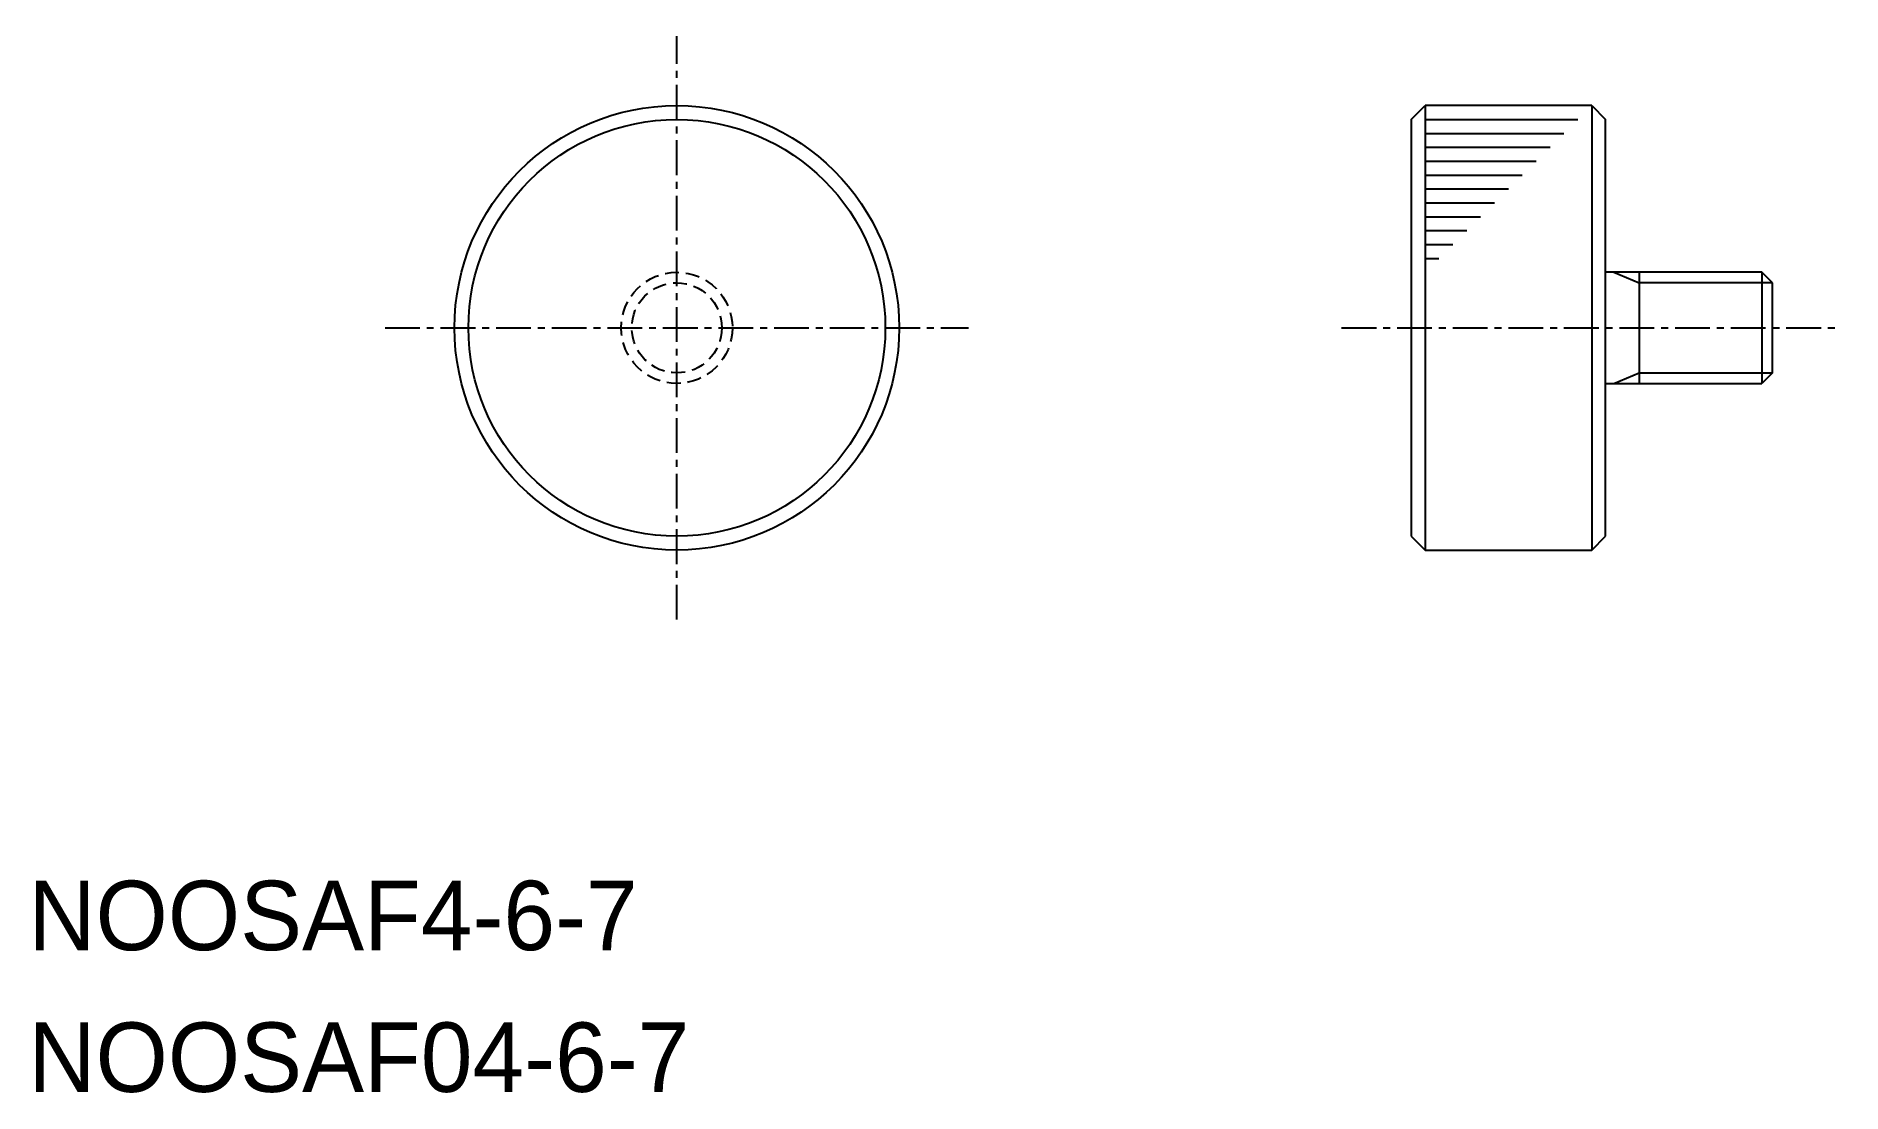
# Model space of a CAD drawing. Extents: x 0.3 to 65.2, y 0 to 38.
import ezdxf

# ---------------------------------------------------------------- set-up
doc = ezdxf.new("R2010")
doc.units = 0
doc.linetypes.add('CENTER', pattern=[2, 1.25, -0.25, 0.25, -0.25])
doc.linetypes.add('DASHED', pattern=[0.75, 0.5, -0.25])
doc.layers.get('0').update_dxf_attribs({"linetype": 'CONTINUOUS'})
doc.layers.add('CENTER', color=1, linetype='CENTER')

msp = doc.modelspace()

# ---------------------------------------------------------------- linework, layer by layer
at = {"color": 7, "linetype": 'CONTINUOUS'}
for p, q in [((49.75, 35), (50.25, 35.5)), ((50.25, 35.5), (50.25, 19.5)), ((56.25, 35.5), (50.25, 35.5)), ((56.25, 35.5), (56.25, 19.5)), ((56.25, 35.5), (56.75, 35)), ((49.75, 35), (49.75, 20)), ((50.25, 35), (55.75, 35)), ((50.25, 34.5), (55.25, 34.5)), ((56.75, 20), (56.75, 35)), ((50.25, 34), (54.75, 34)), ((50.25, 33.5), (54.25, 33.5)), ((50.25, 33), (53.75, 33)), ((50.25, 32.5), (53.25, 32.5)), ((50.25, 32), (52.75, 32)), ((50.25, 31.5), (52.25, 31.5)), ((50.25, 31), (51.75, 31)), ((50.25, 30.5), (51.25, 30.5)), ((50.25, 30), (50.75, 30)), ((62.371, 29.5), (56.75, 29.5)), ((57.95, 29.5), (57.95, 25.5)), ((62.75, 29.121), (62.371, 29.5)), ((62.371, 29.5), (62.371, 25.5)), ((62.75, 25.879), (62.75, 29.121)), ((56.75, 25.5), (62.371, 25.5)), ((62.75, 25.879), (62.371, 25.5)), ((49.75, 20), (50.25, 19.5)), ((50.25, 19.5), (56.25, 19.5)), ((56.25, 19.5), (56.75, 20))]:
    msp.add_line(p, q, dxfattribs=at)
at = {"color": 3, "linetype": 'CONTINUOUS'}
for p, q in [((57.041, 29.5), (57.95, 29.121)), ((62.75, 29.121), (57.95, 29.121)), ((57.041, 25.5), (57.95, 25.879)), ((57.95, 25.879), (62.75, 25.879))]:
    msp.add_line(p, q, dxfattribs=at)
at = {"color": 7, "linetype": 'CONTINUOUS'}
for radius in [8, 7.5]:
    msp.add_circle((23.329, 27.5), radius, dxfattribs=at)
at = {"color": 3, "linetype": 'DASHED'}
for radius in [2, 1.621]:
    msp.add_circle((23.329, 27.5), radius, dxfattribs=at)
at = {"layer": 'CENTER', "color": 1, "linetype": 'CENTER'}
for p, q in [((23.329, 17), (23.329, 38)), ((12.829, 27.5), (33.829, 27.5)), ((47.25, 27.5), (65.25, 27.5))]:
    msp.add_line(p, q, dxfattribs=at)

# ---------------------------------------------------------------- texts
for s, p in [('NOOSAF4-6-7', (0, 5.101)), ('NOOSAF04-6-7', (0, 0))]:
    msp.add_text(s, height=2.5).set_placement(p)

doc.saveas('drawing.dxf')
